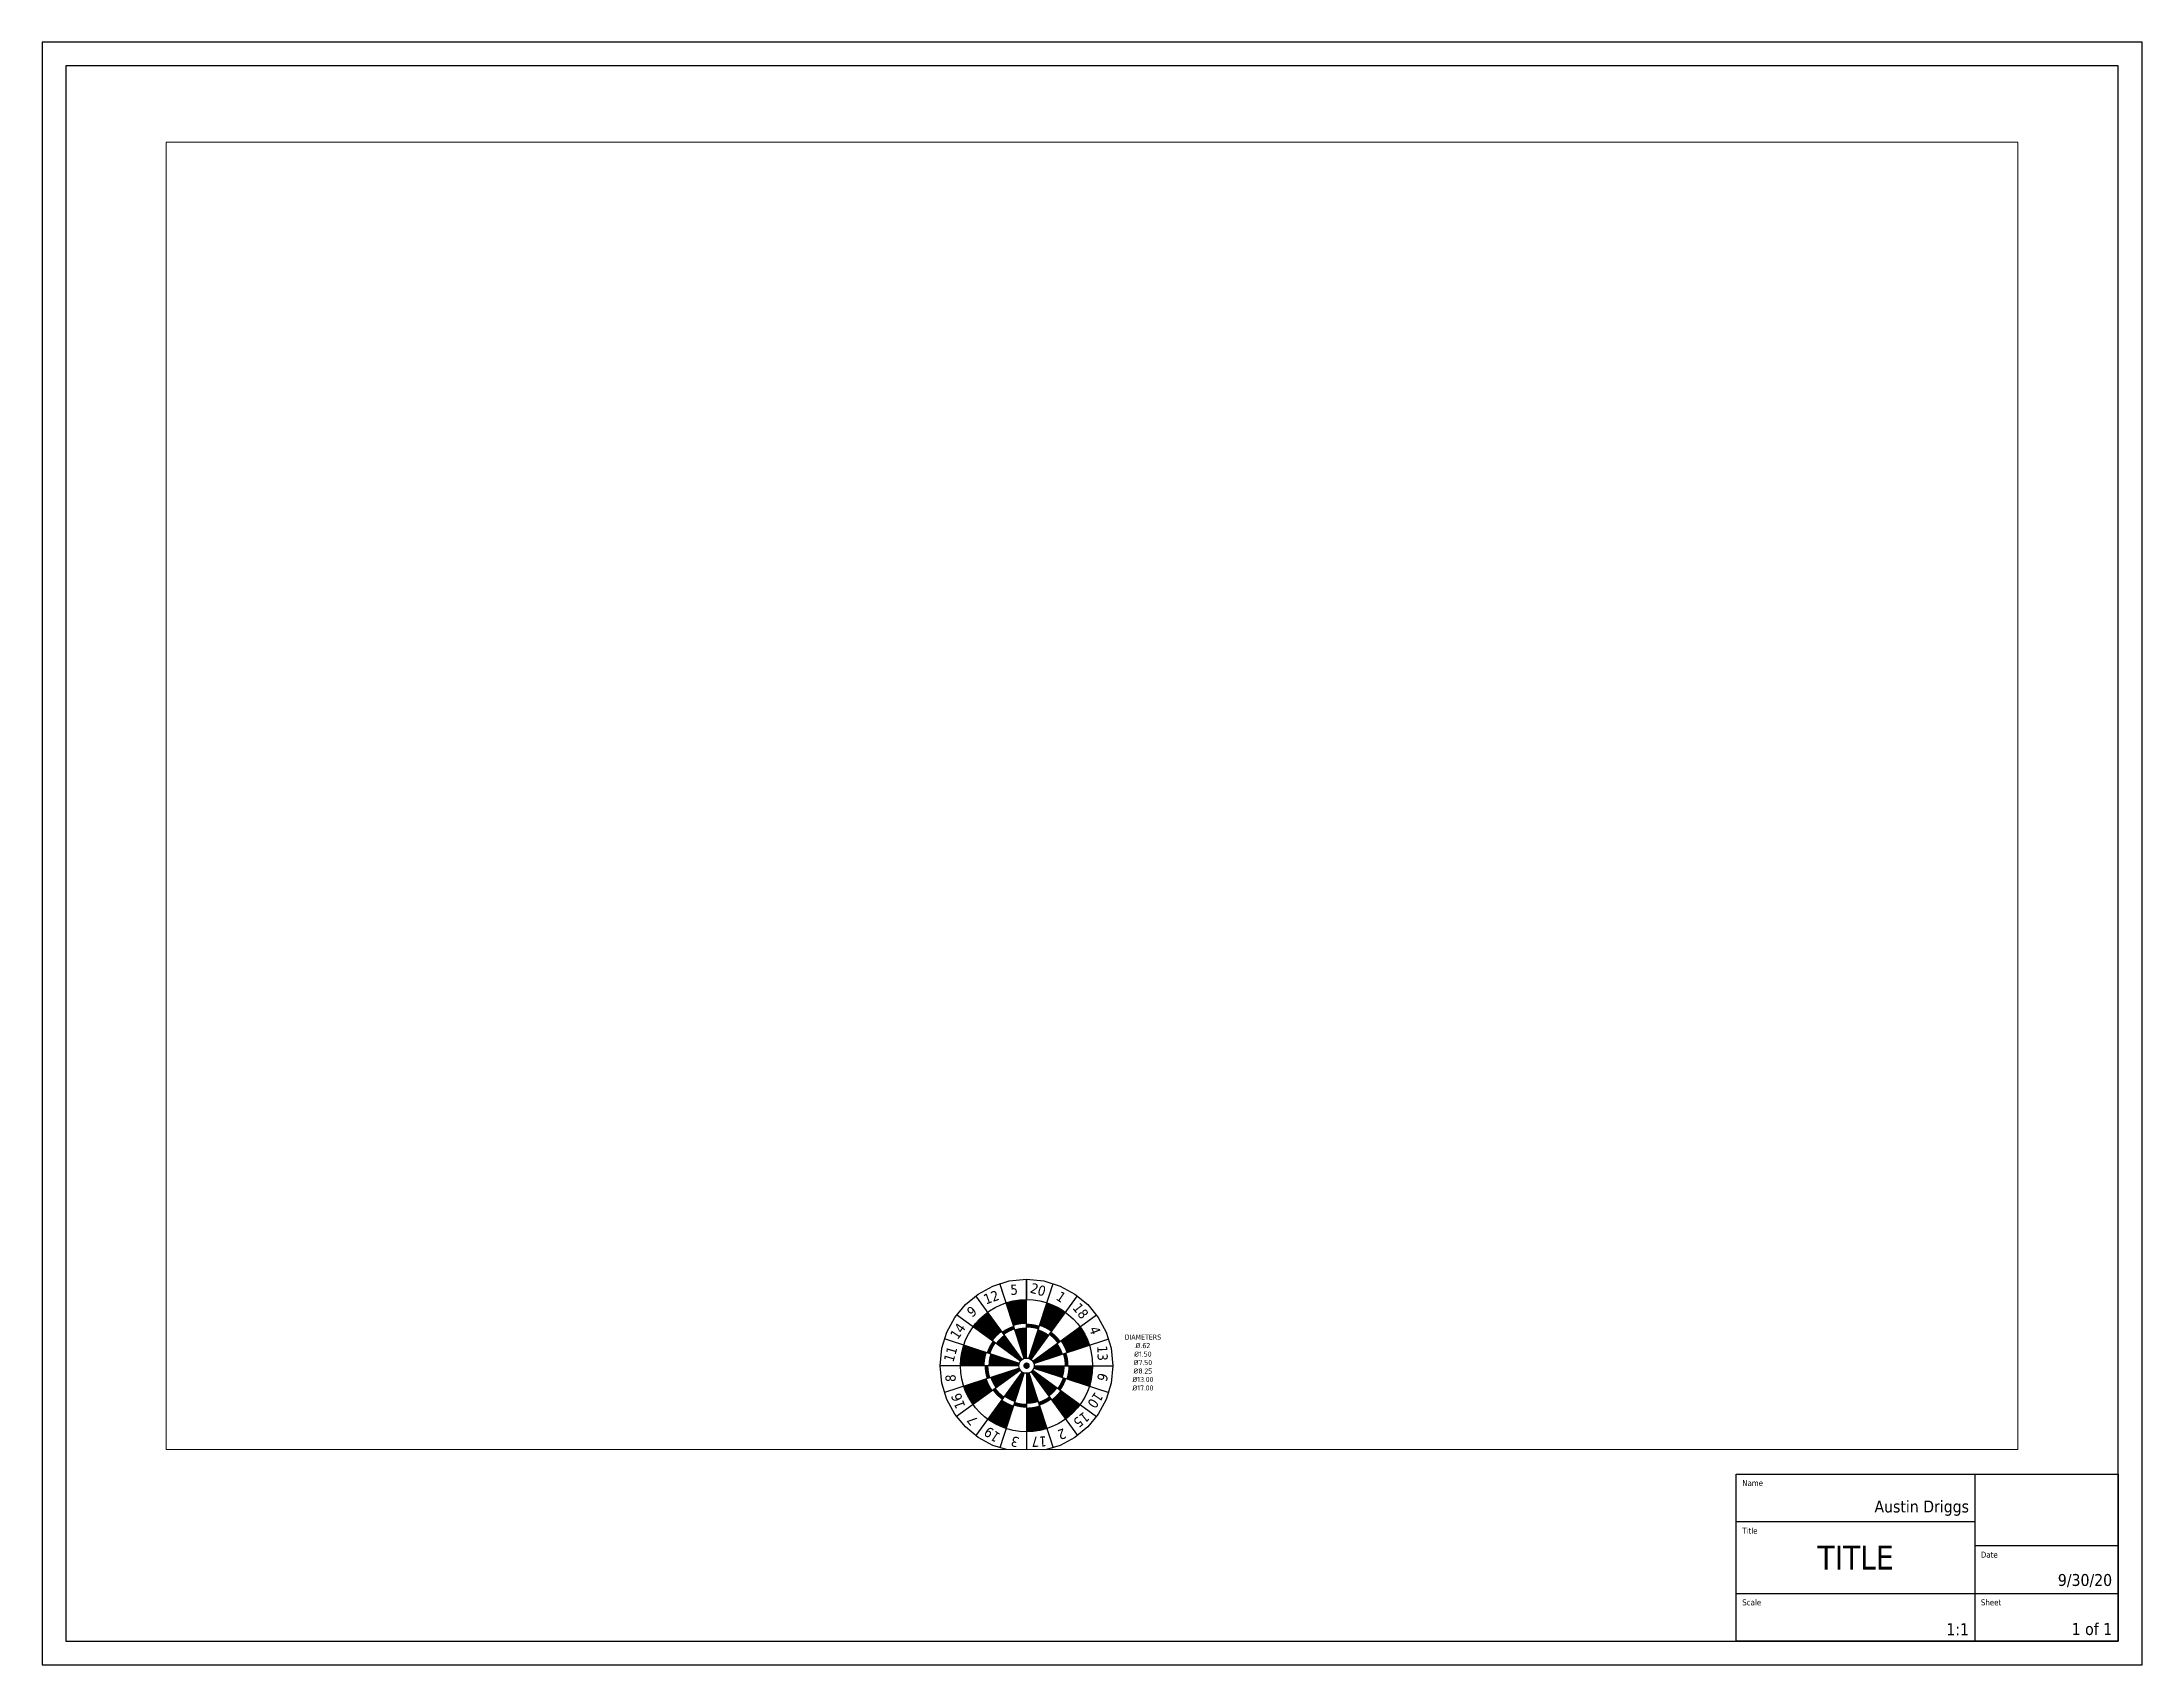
# Paper-space layout 'Layout2' of a CAD drawing. Header units: inches. Extents: x -0.3 to 21.7, y -0.3 to 16.7.
# The model-space entities are those that its viewports show. They can reach past a viewport. Long polylines and large blocks are cut down to what shows.
import ezdxf
from ezdxf.enums import TextEntityAlignment as Align

# ---------------------------------------------------------------- set-up
doc = ezdxf.new("R2010")
doc.units = ezdxf.units.IN
doc.header["$MEASUREMENT"] = 0
doc.layers.add('title', color=7, linetype='Continuous')
doc.styles.add('TAHOMA.0625', font='tahoma.ttf', dxfattribs={"height": 0.0625})
doc.styles.add('TAHOMA.125', font='tahoma.ttf', dxfattribs={"height": 0.125})
doc.styles.add('TAHOMA.25', font='tahoma.ttf', dxfattribs={"height": 0.25})

msp = doc.modelspace()

# ---------------------------------------------------------------- linework, layer by layer
for p, q in [((8.27, 9.21), (5.87, 16.58)), ((6.49, 14.68), (5.87, 16.58)), ((8.5, 9.25), (8.5, 17)), ((8.5, 17), (8.5, 15)), ((8.73, 9.21), (11.13, 16.58)), ((8.06, 9.11), (3.5, 15.38)), ((8.94, 9.11), (13.5, 15.38)), ((7.89, 8.94), (1.62, 13.5)), ((9.11, 8.94), (15.38, 13.5)), ((7.79, 8.73), (0.42, 11.13)), ((9.21, 8.73), (16.58, 11.13)), ((7.75, 8.5), (0, 8.5)), ((7.79, 8.27), (0.42, 5.87)), ((9.21, 8.27), (16.58, 5.87)), ((9.25, 8.5), (17, 8.5)), ((7.89, 8.06), (1.62, 3.5)), ((8.06, 7.89), (3.5, 1.62)), ((8.27, 7.79), (5.87, 0.42)), ((8.5, 7.75), (8.5, 0)), ((8.73, 7.79), (11.13, 0.42)), ((8.94, 7.89), (13.5, 1.62)), ((9.11, 8.06), (15.38, 3.5))]:
    msp.add_line(p, q)
for points, const_width in [([(8.5, 13.81, 0.078702), (6.86, 13.55)], 2.38), ([(11.62, 12.8, 0.078702), (10.14, 13.55)], 2.38), ([(5.38, 12.8, 0.078702), (4.2, 11.62, 0.078702)], 2.38), ([(7.28, 12.24, 0.078702), (6.19, 11.69)], 0.375), ([(9.72, 12.24, 0.078702), (8.5, 12.44)], 0.375), ([(13.55, 10.14, 0.078702), (12.8, 11.62)], 2.38), ([(3.45, 10.14, 0.078702), (3.19, 8.5)], 2.38), ([(5.31, 10.81, 0.078702), (4.76, 9.72)], 0.375), ([(6.36, 9.2, 0.078702), (6.25, 8.5)], 3), ([(7.18, 10.32, 0.078702), (6.68, 9.82)], 3), ([(8.5, 10.75, 0.078702), (7.8, 10.64, 0.078702)], 3), ([(9.82, 10.32, 0.078702), (9.2, 10.64)], 3), ([(10.64, 9.2, 0.078702), (10.32, 9.82)], 3), ([(11.69, 10.81, 0.078702), (10.81, 11.69)], 0.375), ([(4.56, 8.5, 0.078702), (4.76, 7.28)], 0.375), ([(6.36, 7.8, 0.078702), (6.68, 7.18)], 3), ([(9.82, 6.68, 0.078702), (10.32, 7.18)], 3), ([(10.64, 7.8, 0.078702), (10.75, 8.5)], 3), ([(12.44, 8.5, 0.078702), (12.24, 9.72)], 0.375), ([(13.55, 6.86, 0.078702), (13.81, 8.5)], 2.38), ([(3.45, 6.86, 0.078702), (4.2, 5.38)], 2.38), ([(5.31, 6.19, 0.078702), (6.19, 5.31, 0.078702)], 0.375), ([(7.18, 6.68, 0.078702), (7.8, 6.36)], 3), ([(8.5, 6.25, 0.078702), (9.2, 6.36)], 3), ([(11.62, 4.2, 0.078702), (12.8, 5.38)], 2.38), ([(11.69, 6.19, 0.078702), (12.24, 7.28)], 0.375), ([(5.38, 4.2, 0.078702), (6.86, 3.45)], 2.38), ([(7.28, 4.76, 0.078702), (8.5, 4.56)], 0.375), ([(8.5, 3.19, 0.078702), (10.14, 3.45)], 2.38), ([(9.72, 4.76, 0.078702), (10.81, 5.31)], 0.375)]:
    msp.add_lwpolyline(points, format="xyb", dxfattribs=dict(const_width=const_width))
at = {"const_width": 0.312}
msp.add_lwpolyline([(8.34, 8.5, 1), (8.66, 8.5, 1)], format="xyb", close=True, dxfattribs=at)
for radius in [8.5, 6.5, 0.75]:
    msp.add_circle((8.5, 8.5), radius)

# ---------------------------------------------------------------- texts
at = {"style": 'TAHOMA.25'}
for s, rotation, p in [('20', 344, (9.5, 15.5)), ('12', 20, (5.2, 14.76)), ('5', 2, (7.29, 15.47)), ('1', 326, (11.62, 14.85)), ('18', 308, (13.43, 13.58)), ('14', 56, (2.15, 11.62)), ('9', 38, (3.42, 13.43)), ('4', 290, (14.76, 11.8)), ('13', 272, (15.47, 9.71)), ('11', 74, (1.5, 9.5)), ('8', 92, (1.53, 7.29)), ('6', 254, (15.5, 7.5)), ('16', 110, (2.24, 5.2)), ('10', 236, (14.85, 5.38)), ('7', 128, (3.57, 3.42)), ('19', 146, (5.38, 2.15)), ('2', 200, (11.8, 2.24)), ('15', 218, (13.58, 3.57)), ('3', 164, (7.5, 1.5)), ('17', 182, (9.71, 1.53))]:
    msp.add_text(s, height=1, rotation=rotation, dxfattribs=at).set_placement(p, align=Align.CENTER)
at = {"insert": (19.94, 8.81), "char_height": 0.5, "width": 5.625, "attachment_point": 5, "style": 'TAHOMA.25'}
msp.add_mtext('\\pxqc;DIAMETERS\\P{\\fISOCPEUR|b0|i0|c0|p34;%%C}.62\\P{\\fISOCPEUR|b0|i0|c0|p34;%%C1.50\\P%%C7.50\\P%%C8.25\\P%%C13.00\\P%%C17.00}', dxfattribs=at)

psp = doc.layouts.new('Layout2')

# ---------------------------------------------------------------- linework, layer by layer
at = {"layer": 'title'}
for p, q in [((20, 1.75), (20, 0)), ((20, 1.25), (17.5, 1.25)), ((20, 1), (21.5, 1)), ((17.5, 0.5), (21.5, 0.5))]:
    psp.add_line(p, q, dxfattribs=at)
for points in [[(-0.25, -0.25), (21.75, -0.25), (21.75, 16.75), (-0.25, 16.75)], [(0, 0), (21.5, 0), (21.5, 16.5), (0, 16.5)], [(17.5, 1.75), (21.5, 1.75), (21.5, 0), (17.5, 0)]]:
    psp.add_lwpolyline(points, close=True, dxfattribs=at)

# ---------------------------------------------------------------- texts
at = {"layer": 'title', "width": 2.5}
for s, insert, char_height, attachment_point, style in [('Name', (17.562, 1.687), 0.0625, 1, 'TAHOMA.0625'), ('Austin Driggs', (19.937, 1.312), 0.125, 9, 'TAHOMA.125'), ('Title', (17.562, 1.187), 0.0625, 1, 'TAHOMA.0625'), ('TITLE', (18.75, 0.875), 0.25, 5, 'TAHOMA.25'), ('Date', (20.062, 0.937), 0.0625, 1, 'TAHOMA.0625'), ('9/30/20', (21.437, 0.562), 0.125, 9, 'TAHOMA.125'), ('Scale', (17.562, 0.437), 0.0625, 1, 'TAHOMA.0625'), ('Sheet', (20.062, 0.437), 0.0625, 1, 'TAHOMA.0625'), ('1:1', (19.937, 0.062), 0.125, 9, 'TAHOMA.125'), ('1 of 1', (21.437, 0.062), 0.125, 9, 'TAHOMA.125')]:
    psp.add_mtext(s, dxfattribs=dict(at, insert=insert, char_height=char_height, attachment_point=attachment_point, style=style))

# ---------------------------------------------------------------- viewports
at = {"layer": 'title'}
psp.add_viewport(center=(10.75, 8.853), size=(19.4, 13.69317), view_center_point=(14.935, 64.521), view_height=128.53826, dxfattribs=at)

doc.saveas('drawing.dxf')
